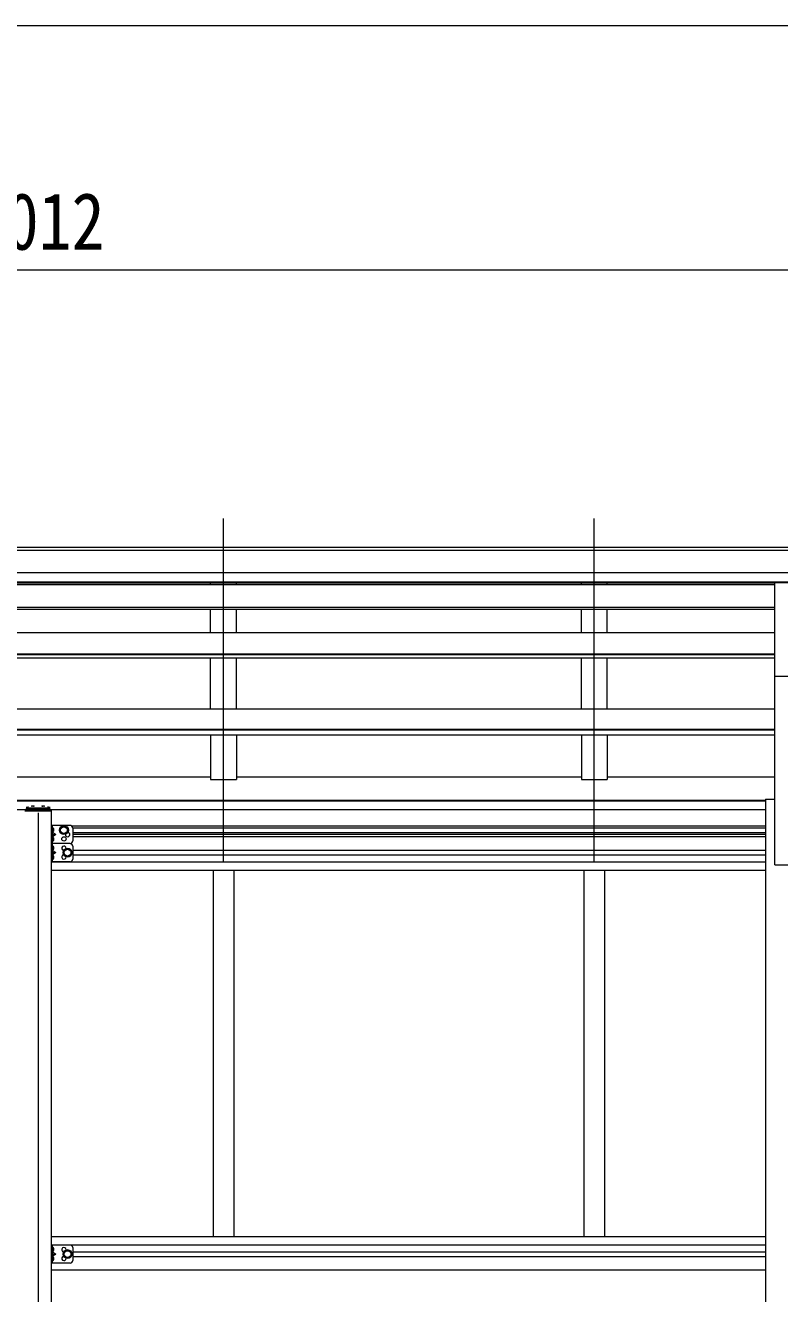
# Model space of a CAD drawing. Units: millimetres at full size, sheet at 1:30; details may follow other scales. Extents: x -8385 to 8479, y -5853 to 5787.
# Drawn here: x 1791 to 3247, y 522 to 2971 of the extents above; entities that cross this region are included whole.
import ezdxf
from ezdxf.enums import TextEntityAlignment as Align

# ---------------------------------------------------------------- set-up
doc = ezdxf.new("R2010")
doc.units = ezdxf.units.MM
doc.header["$LTSCALE"] = 30
for name, color, linetype, lineweight in [('0-1_本体', 4, 'Continuous', 9), ('0-2_部品', 7, 'Continuous', 9), ('0-8_PARTS2', 2, 'Continuous', 9), ('0-A_寸法', 4, 'Continuous', 9), ('1-1_GLASS', 4, 'Continuous', 9), ('1-2_GLASS_SEAL', 7, 'Continuous', 9), ('1-8', 2, 'Continuous', 9)]:
    doc.layers.add(name, color=color, linetype=linetype, lineweight=lineweight)
doc.styles.add('ＭＳ ゴシック', font='')
doc.styles.get('ＭＳ ゴシック').set_extended_font_data('MS Gothic')

msp = doc.modelspace()

# ---------------------------------------------------------------- linework, layer by layer
at = {"layer": '0-1_本体'}
for p, q in [((-684.27, 1963.08), (4304.73, 1963.08)), ((-684.27, 1957.73), (4304.73, 1957.73)), ((-684.27, 1914.2), (4314.73, 1914.2)), ((-684.27, 1896.53), (4314.73, 1896.53)), ((392.73, 1894.16), (3237.73, 1894.16)), ((392.73, 1891.01), (3237.73, 1891.01)), ((2148.23, 1891.01), (2148.23, 1894.16)), ((2198.23, 1891.01), (2198.23, 1894.16)), ((2864.23, 1891.01), (2864.23, 1894.16)), ((2914.23, 1891.01), (2914.23, 1894.16)), ((392.73, 1847.54), (3237.73, 1847.54)), ((392.73, 1843.46), (3237.73, 1843.46)), ((2148.23, 1798.3), (2148.23, 1843.46)), ((2198.23, 1798.3), (2198.23, 1843.46)), ((2864.23, 1798.3), (2864.23, 1843.46)), ((2914.23, 1798.3), (2914.23, 1843.46)), ((392.73, 1798.3), (3237.73, 1798.3)), ((392.73, 1757.57), (3237.73, 1757.57)), ((392.73, 1756.08), (3237.73, 1756.08)), ((392.73, 1749.29), (3237.73, 1749.29)), ((2148.23, 1650.99), (2148.23, 1749.29)), ((2198.23, 1650.99), (2198.23, 1749.29)), ((2864.23, 1650.99), (2864.23, 1749.29)), ((2914.23, 1650.99), (2914.23, 1749.29)), ((3237.73, 1350.1), (3237.73, 1762.74)), ((392.63, 1650.99), (3237.73, 1650.99)), ((392.57, 1611.78), (3237.73, 1611.78)), ((392.63, 1600.65), (3237.73, 1600.65)), ((392.65, 1610.3), (3237.73, 1610.3)), ((2148.23, 1600.65), (2148.23, 1514.57)), ((2198.23, 1600.65), (2198.23, 1514.57)), ((2864.23, 1600.65), (2864.23, 1514.57)), ((2914.23, 1600.65), (2914.23, 1514.57)), ((2148.23, 1519.37), (1482.23, 1519.37)), ((2864.23, 1519.37), (2198.23, 1519.37)), ((3237.73, 1519.37), (2914.23, 1519.37)), ((2148.23, 1514.57), (2198.23, 1514.57)), ((2864.23, 1514.57), (2914.23, 1514.57)), ((410.43, 1475.07), (3219.91, 1475.07)), ((410.43, 1473.68), (3220.03, 1473.68)), ((3220.03, 1476.48), (3237.73, 1476.48)), ((3220.03, 1476.48), (3220.03, -1399.9)), ((410.43, 1456.51), (3220.03, 1456.51)), ((3237.73, 1350.1), (3292.73, 1350.1))]:
    msp.add_line(p, q, dxfattribs=at)
at = {"layer": '0-2_部品'}
for p, q in [((3237.73, 1894.82), (3292.73, 1894.82)), ((3237.73, 1713.89), (3237.73, 1894.82)), ((3237.73, 1713.89), (3292.73, 1713.89))]:
    msp.add_line(p, q, dxfattribs=at)
at = {"layer": '0-8_PARTS2'}
for p, q in [((2173.23, 1356.31), (2173.23, 2018.83)), ((2889.23, 1356.31), (2889.23, 2018.83))]:
    msp.add_line(p, q, dxfattribs=at)
at = {"layer": '0-A_寸法', "color": 6}
for p, q in [((-710.77, 2970.59), (5773.23, 2970.59)), ((-690.77, 2498.46), (4321.23, 2498.46))]:
    msp.add_line(p, q, dxfattribs=at)
at = {"layer": '1-1_GLASS'}
for p, q in [((1840.23, 1453.43), (1840.23, -1099.9)), ((1880.23, 1424.97), (3220.03, 1424.97)), ((1882.23, 1421.47), (3220.03, 1421.47)), ((1882.23, 1412.47), (3220.03, 1412.47)), ((1882.23, 1408.97), (3220.03, 1408.97)), ((3220.03, 1403.97), (1882.23, 1403.97)), ((1882.23, 1377.97), (3220.03, 1377.97)), ((1840.23, 1355.47), (3220.03, 1355.47)), ((1882.23, 1368.97), (3220.03, 1368.97)), ((3237.73, 1350.08), (3292.73, 1350.08)), ((1840.23, 1339.47), (3220.03, 1339.47)), ((2153.23, 1339.47), (2153.23, 632.47)), ((2193.23, 1339.47), (2193.23, 632.47)), ((2869.23, 1339.47), (2869.23, 632.47)), ((2909.23, 1339.47), (2909.23, 632.47)), ((1840.23, 632.47), (3220.03, 632.47)), ((1840.23, 616.47), (3220.03, 616.47)), ((1882.23, 602.97), (3220.03, 602.97)), ((1882.23, 593.97), (3220.03, 593.97)), ((1840.23, 567.97), (3220.03, 567.97))]:
    msp.add_line(p, q, dxfattribs=at)
at = {"layer": '1-2_GLASS_SEAL'}
for p, q in [((1840.73, 1453.43), (1789.73, 1453.43)), ((1839.23, 1456.43), (1791.23, 1456.43)), ((1792.73, 1462.08), (1792.73, 1456.43)), ((1795.23, 1462.14), (1795.23, 1456.43)), ((1795.23, 1462.14), (1796.73, 1462.14)), ((1795.23, 1460.25), (1835.23, 1460.25)), ((1802.78, 1463.76), (1802.78, 1463.43)), ((1804.74, 1464.09), (1804.74, 1463.75)), ((1805.72, 1464.09), (1805.72, 1463.75)), ((1807.68, 1463.43), (1807.68, 1463.76)), ((1822.78, 1463.76), (1822.78, 1463.43)), ((1824.74, 1464.09), (1824.74, 1463.75)), ((1825.72, 1464.09), (1825.72, 1463.75)), ((1827.68, 1463.43), (1827.68, 1463.76)), ((1833.73, 1462.14), (1835.23, 1462.14)), ((1835.23, 1462.14), (1835.23, 1456.43)), ((1837.73, 1456.43), (1837.73, 1462.08)), ((1840.73, 1454.93), (1840.73, 1453.43)), ((1840.23, 1425.97), (1840.23, 1390.97)), ((1877.23, 1425.97), (1840.23, 1425.97)), ((1842.73, 1425.97), (1842.73, 1390.97)), ((1843.23, 1421.47), (1844.04, 1421.33)), ((1882.23, 1420.97), (1882.23, 1395.97)), ((1843.23, 1413.47), (1842.73, 1413.56)), ((1842.73, 1408.47), (1849.73, 1408.47)), ((1843.23, 1413.47), (1844.04, 1413.61)), ((1843.23, 1403.47), (1844.04, 1403.33)), ((1877.23, 1390.97), (1840.23, 1390.97)), ((1843.23, 1395.47), (1842.73, 1395.56)), ((1842.73, 1390.97), (1842.73, 1355.97)), ((1843.23, 1378.47), (1842.73, 1378.56)), ((1842.73, 1373.47), (1849.73, 1373.47)), ((1843.23, 1395.47), (1844.04, 1395.61)), ((1843.23, 1386.47), (1844.04, 1386.33)), ((1843.23, 1378.47), (1844.04, 1378.61)), ((1882.23, 1385.97), (1882.23, 1360.97)), ((1877.23, 1355.97), (1840.23, 1355.97)), ((1843.23, 1360.47), (1842.73, 1360.56)), ((1843.23, 1368.47), (1844.04, 1368.33)), ((1843.23, 1360.47), (1844.04, 1360.61)), ((1840.23, 615.97), (1840.23, 580.97)), ((1877.23, 615.97), (1840.23, 615.97)), ((1842.73, 615.97), (1842.73, 580.97)), ((1843.23, 603.47), (1842.73, 603.56)), ((1842.73, 598.47), (1849.73, 598.47)), ((1843.23, 611.47), (1844.04, 611.33)), ((1843.23, 603.47), (1844.04, 603.61)), ((1843.23, 593.47), (1844.04, 593.33)), ((1882.23, 610.97), (1882.23, 585.97)), ((1877.23, 580.97), (1840.23, 580.97)), ((1843.23, 585.47), (1842.73, 585.56)), ((1843.23, 585.47), (1844.04, 585.61))]:
    msp.add_line(p, q, dxfattribs=at)
for points in [[(1803.76, 1463.53), (1803.95, 1463.5), (1804.03, 1463.5), (1804.14, 1463.5), (1804.31, 1463.51), (1804.46, 1463.53), (1804.58, 1463.58), (1804.67, 1463.63), (1804.72, 1463.69)], [(1805.74, 1463.69), (1805.8, 1463.63), (1805.89, 1463.58), (1806.01, 1463.53), (1806.16, 1463.51), (1806.33, 1463.5), (1806.44, 1463.5), (1806.51, 1463.5), (1806.7, 1463.53)], [(1823.76, 1463.53), (1823.95, 1463.5), (1824.03, 1463.5), (1824.14, 1463.5), (1824.31, 1463.51), (1824.46, 1463.53), (1824.58, 1463.58), (1824.67, 1463.63), (1824.72, 1463.69)], [(1825.74, 1463.69), (1825.8, 1463.63), (1825.89, 1463.58), (1826.01, 1463.53), (1826.16, 1463.51), (1826.33, 1463.5), (1826.44, 1463.5), (1826.51, 1463.5), (1826.7, 1463.53)], [(1843.23, 1413.47), (1843.23, 1421.47), (1842.73, 1421.38), (1842.73, 1413.56)], [(1842.35, 1417.47), (1842.98, 1418.66), (1845.21, 1419.77)], [(1842.35, 1417.47), (1842.98, 1416.28), (1845.21, 1415.17)], [(1842.35, 1399.47), (1842.98, 1400.66), (1845.21, 1401.77)], [(1842.35, 1399.47), (1842.98, 1398.28), (1845.21, 1397.17)], [(1842.73, 1413.47), (1849.73, 1408.47), (1842.73, 1403.47)], [(1843.23, 1395.47), (1843.23, 1403.47), (1842.73, 1403.38), (1842.73, 1395.56)], [(1877.23, 1390.97), (1840.23, 1390.97), (1840.23, 1355.97)], [(1842.35, 1382.47), (1842.98, 1383.66), (1845.21, 1384.77)], [(1842.35, 1382.47), (1842.98, 1381.28), (1845.21, 1380.17)], [(1843.23, 1378.47), (1843.23, 1386.47), (1842.73, 1386.38), (1842.73, 1378.56)], [(1842.73, 1378.47), (1849.73, 1373.47), (1842.73, 1368.47)], [(1842.35, 1364.47), (1842.98, 1365.66), (1845.21, 1366.77)], [(1842.35, 1364.47), (1842.98, 1363.28), (1845.21, 1362.17)], [(1843.23, 1360.47), (1843.23, 1368.47), (1842.73, 1368.38), (1842.73, 1360.56)], [(1842.35, 607.47), (1842.98, 608.66), (1845.21, 609.77)], [(1842.35, 607.47), (1842.98, 606.28), (1845.21, 605.17)], [(1842.35, 589.47), (1842.98, 590.66), (1845.21, 591.77)], [(1842.35, 589.47), (1842.98, 588.28), (1845.21, 587.17)], [(1843.23, 603.47), (1843.23, 611.47), (1842.73, 611.38), (1842.73, 603.56)], [(1842.73, 603.47), (1849.73, 598.47), (1842.73, 593.47)], [(1843.23, 585.47), (1843.23, 593.47), (1842.73, 593.38), (1842.73, 585.56)]]:
    msp.add_lwpolyline(points, dxfattribs=at)
for points in [[(1865.23, 1409.47), (1858.73, 1413.22), (1858.73, 1420.72), (1865.23, 1424.48), (1871.73, 1420.72), (1871.73, 1413.22)], [(1872.23, 1365.97), (1865.73, 1369.72), (1865.73, 1377.22), (1872.23, 1380.98), (1878.73, 1377.22), (1878.73, 1369.72)], [(1872.23, 590.97), (1865.73, 594.72), (1865.73, 602.22), (1872.23, 605.98), (1878.73, 602.22), (1878.73, 594.72)]]:
    msp.add_lwpolyline(points, close=True, dxfattribs=at)
for centre, radius in [((1865.23, 1416.97), 8.5), ((1865.23, 1416.97), 7.5), ((1865.23, 1416.97), 6.5), ((1865.23, 1399.97), 4.25), ((1872.23, 1373.47), 8.5), ((1872.23, 1373.47), 7.5), ((1872.23, 1373.47), 6.5), ((1872.23, 598.47), 8.5), ((1872.23, 598.47), 7.5), ((1872.23, 598.47), 6.5)]:
    msp.add_circle(centre, radius, dxfattribs=at)
for centre, radius, start, end in [((1791.23, 1454.93), 1.5, 90, 180), ((1839.23, 1454.93), 1.5, 0, 90), ((1843.88, 1420.44), 0.9, 32.05588, 80), ((1839.13, 1417.47), 6.5, 327.94412, 32.05588), ((1877.23, 1420.97), 5, 0, 90), ((1843.88, 1414.5), 0.9, 280, 327.94412), ((1843.88, 1402.44), 0.9, 32.05588, 80), ((1843.88, 1396.5), 0.9, 280, 327.94412), ((1839.13, 1399.47), 6.5, 327.94412, 32.05588), ((1872.23, 1408.47), 4.25, 173.70569, 85.23923), ((1877.23, 1395.97), 5, 270, 0), ((1843.88, 1385.44), 0.9, 32.05588, 80), ((1843.88, 1379.5), 0.9, 280, 327.94412), ((1839.13, 1382.47), 6.5, 327.94412, 32.05588), ((1865.23, 1381.97), 4.25, 353.70569, 265.23923), ((1877.23, 1385.97), 5, 0, 90), ((1843.88, 1367.44), 0.9, 32.05588, 80), ((1843.88, 1361.5), 0.9, 280, 327.94412), ((1839.13, 1364.47), 6.5, 327.94412, 32.05588), ((1865.23, 1364.97), 4.25, 94.76077, 6.29431), ((1877.23, 1360.97), 5, 270, 0), ((1877.23, 610.97), 5, 0, 90), ((1843.88, 610.44), 0.9, 32.05588, 80), ((1843.88, 604.5), 0.9, 280, 327.94412), ((1843.88, 592.44), 0.9, 32.05588, 80), ((1839.13, 607.47), 6.5, 327.94412, 32.05588), ((1839.13, 589.47), 6.5, 327.94412, 32.05588), ((1865.23, 606.97), 4.25, 353.70569, 265.23923), ((1865.23, 589.97), 4.25, 94.76077, 6.29431), ((1843.88, 586.5), 0.9, 280, 327.94412), ((1877.23, 585.97), 5, 270, 0)]:
    msp.add_arc(centre, radius, start, end, dxfattribs=at)
for centre, major_axis, start_param, end_param in [((1805.23, 1470.93), (8.02, 0), 4.4018361, 4.5279947), ((1805.23, 1470.6), (8.02, 0), 4.4018361, 4.5279947), ((1805.23, 1471.61), (8.02, 0), 4.6512338, 4.7735441), ((1805.23, 1470.93), (-8.02, 0), 1.7551906, 1.8813492), ((1805.23, 1470.6), (-8.02, 0), 1.7551906, 1.8813492), ((1825.23, 1470.93), (8.02, 0), 4.4018361, 4.5279947), ((1825.23, 1470.6), (8.02, 0), 4.4018361, 4.5279947), ((1825.23, 1471.61), (8.02, 0), 4.6512338, 4.7735441), ((1825.23, 1470.93), (-8.02, 0), 1.7551906, 1.8813492), ((1825.23, 1470.6), (-8.02, 0), 1.7551906, 1.8813492)]:
    msp.add_ellipse(centre, major_axis=major_axis, ratio=0.939674, start_param=start_param, end_param=end_param, dxfattribs=at)
at = {"layer": '1-8'}
msp.add_line((1815.23, 1450.1), (1815.23, -1174.79), dxfattribs=at)

# ---------------------------------------------------------------- texts
at = {"layer": '0-A_寸法', "color": 7, "style": 'ＭＳ ゴシック', "width": 0.85}
msp.add_text('5012', height=110, dxfattribs=at).set_placement((1689.23, 2504.46), align=Align.BOTTOM_LEFT)

doc.saveas('drawing.dxf')
